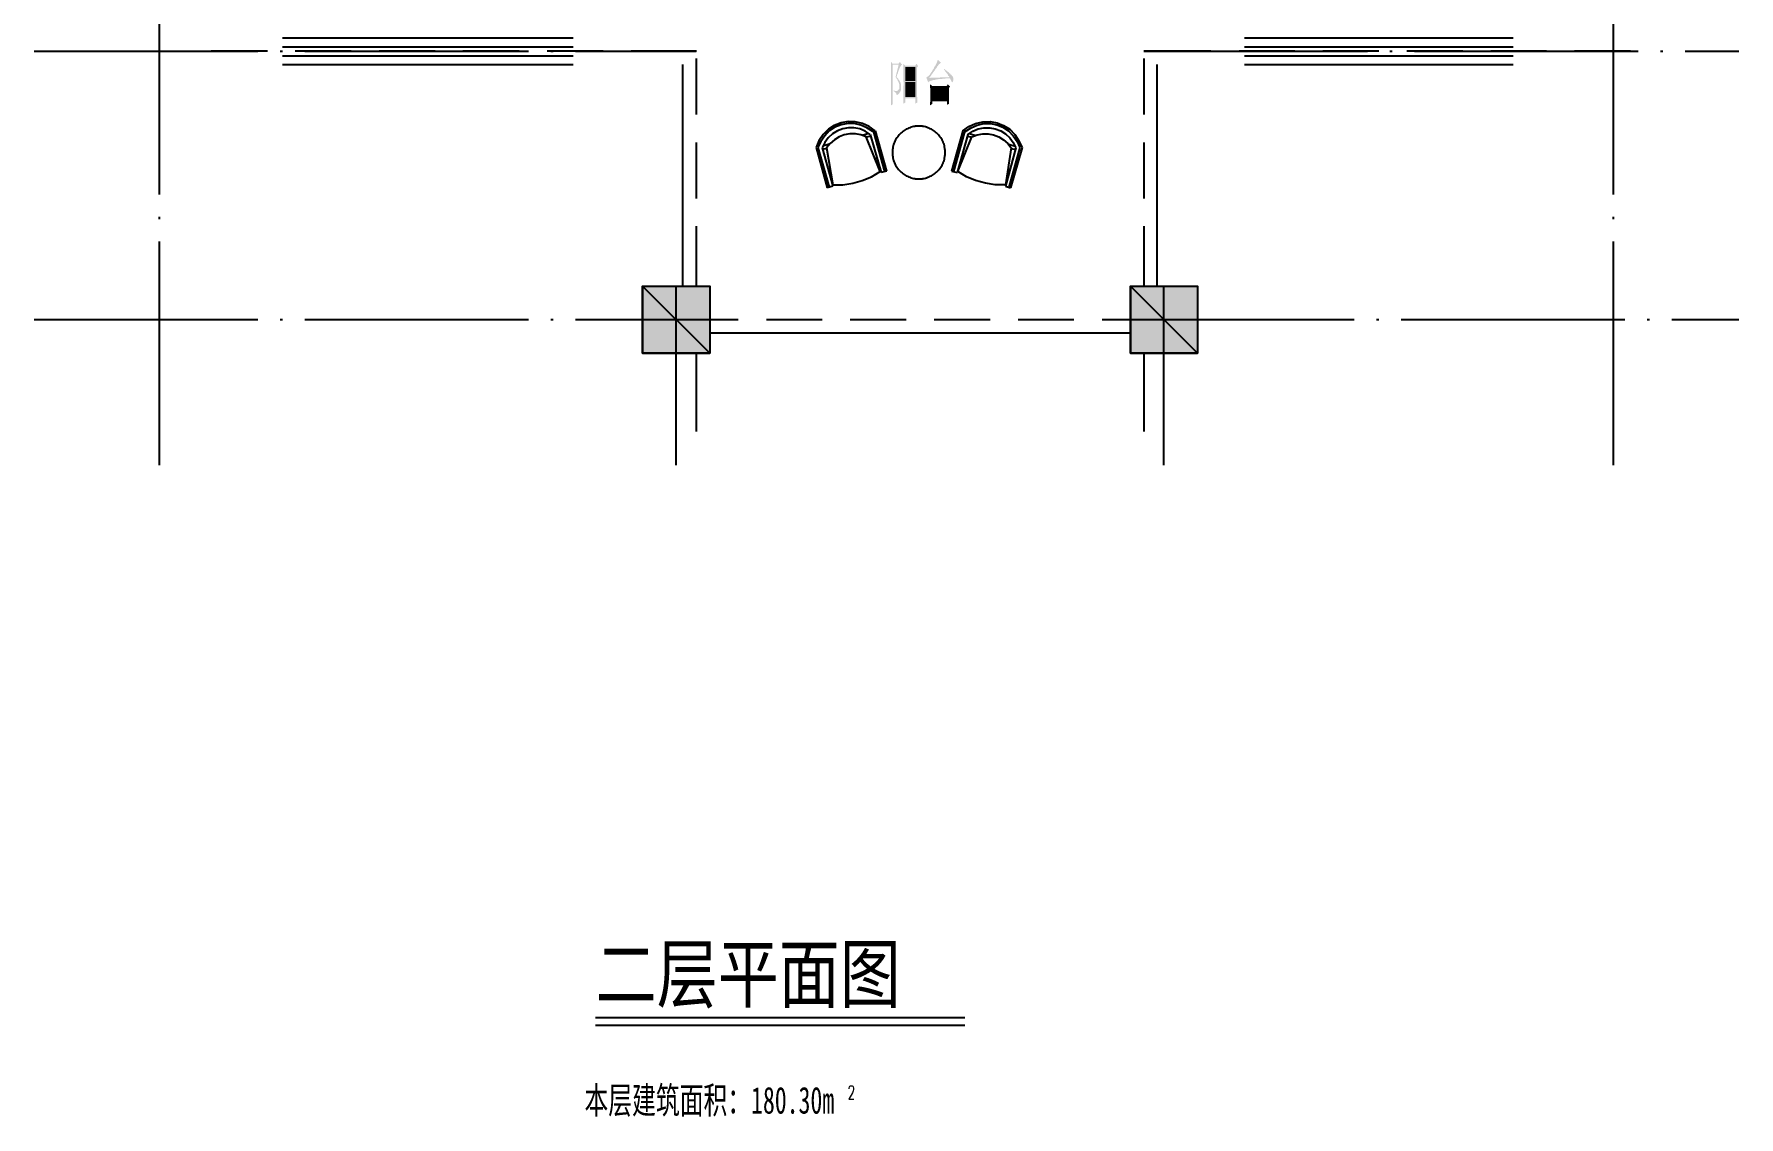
# Model space of a CAD drawing. Header units: millimetres. Extents: x -1120 to 100154, y -9529 to 14223.
# Drawn here: x 41768 to 57009, y -9529 to 152 of the extents above; entities that cross this region are included whole.
import ezdxf

# ---------------------------------------------------------------- set-up
doc = ezdxf.new("R2010")
doc.units = ezdxf.units.MM
doc.linetypes.add('DOTE', pattern=[2.42, 2, -0.2, 0.02, -0.2])
for name, color, linetype in [('A-DOTE', 1, 'Continuous'), ('A-房间名称', 7, 'Continuous'), ('A-立面看线', 7, 'Continuous')]:
    doc.layers.add(name, color=color, linetype=linetype)
doc.styles.add('_TCH_WINDOW', font='SIMPLEX', dxfattribs={"bigfont": 'GBCBIG'})
doc.styles.add('BCP_PENDING_CN', font='')
doc.styles.get('BCP_PENDING_CN').set_extended_font_data('SimSun')

msp = doc.modelspace()

# ---------------------------------------------------------------- hatches: boundary and pattern name
at = {"layer": 'A-立面看线'}
for points in [[(49497, -122), (49443, -122), (49443, -474), (49428, -487), (49428, -485), (49428, -483), (49428, -481), (49428, -479), (49428, -477), (49428, -472), (49428, -470), (49428, -468), (49428, -464), (49428, -461), (49428, -457), (49428, -455), (49428, -450), (49428, -448), (49428, -444), (49428, -440), (49428, -437), (49428, -433), (49428, -429), (49428, -424), (49428, -420), (49428, -416), (49428, -411), (49428, -407), (49428, -403), (49428, -398), (49428, -392), (49428, -387), (49428, -383), (49428, -376), (49428, -372), (49428, -368), (49428, -361), (49428, -357), (49428, -350), (49428, -344), (49428, -339), (49428, -333), (49428, -326), (49428, -320), (49428, -313), (49428, -309), (49428, -302), (49428, -296), (49428, -289), (49428, -283), (49428, -281), (49428, -274), (49428, -265), (49428, -259), (49428, -252), (49428, -246), (49428, -239), (49428, -233), (49428, -226), (49428, -220), (49428, -213), (49428, -207), (49428, -202), (49428, -196), (49428, -189), (49428, -185), (49428, -181), (49428, -174), (49428, -170), (49428, -165), (49428, -159), (49428, -155), (49428, -150), (49428, -146), (49428, -144), (49428, -139), (49428, -135), (49428, -131), (49428, -128), (49428, -124), (49428, -122), (49428, -118), (49428, -115), (49428, -111), (49428, -109), (49428, -107), (49428, -104), (49428, -102), (49428, -100), (49428, -98), (49428, -96), (49428, -94), (49428, -94), (49443, -113), (49497, -113), (49506, -96), (49528, -122), (49526, -122), (49524, -124), (49521, -126), (49519, -128), (49517, -133), (49515, -135), (49513, -137), (49511, -141), (49508, -146), (49506, -150), (49504, -155), (49502, -159), (49502, -161), (49500, -165), (49500, -170), (49497, -174), (49495, -176), (49495, -181), (49493, -185), (49491, -189), (49491, -194), (49489, -198), (49487, -200), (49487, -205), (49484, -209), (49482, -213), (49482, -218), (49480, -222), (49478, -226), (49478, -228), (49478, -231), (49480, -233), (49482, -237), (49484, -239), (49489, -244), (49491, -246), (49493, -248), (49495, -252), (49497, -255), (49500, -259), (49502, -261), (49504, -263), (49506, -268), (49508, -270), (49508, -272), (49511, -276), (49513, -281), (49515, -283), (49515, -287), (49517, -292), (49517, -296), (49519, -300), (49519, -305), (49519, -309), (49519, -313), (49519, -318), (49519, -318), (49519, -322), (49519, -326), (49519, -331), (49519, -335), (49519, -339), (49517, -344), (49517, -348), (49515, -353), (49513, -357), (49513, -359), (49511, -363), (49508, -368), (49506, -370), (49504, -372), (49504, -376), (49500, -379), (49497, -381), (49495, -383), (49493, -385), (49491, -387), (49487, -390), (49484, -392), (49480, -392), (49478, -394), (49478, -390), (49478, -387), (49476, -383), (49476, -381), (49474, -376), (49471, -374), (49469, -372), (49467, -368), (49465, -366), (49460, -363), (49458, -361), (49454, -359), (49452, -359), (49452, -350), (49456, -353), (49458, -353), (49463, -353), (49465, -355), (49467, -355), (49471, -355), (49474, -355), (49476, -355), (49480, -355), (49482, -355), (49487, -353), (49489, -353), (49491, -350), (49493, -348), (49495, -346), (49497, -342), (49497, -342), (49500, -339), (49502, -337), (49502, -333), (49502, -329), (49504, -324), (49504, -320), (49504, -316), (49504, -311), (49504, -305), (49504, -305), (49502, -300), (49502, -298), (49502, -296), (49502, -294), (49500, -289), (49500, -287), (49497, -283), (49497, -281), (49495, -276), (49493, -272), (49491, -270), (49489, -265), (49489, -261), (49487, -257), (49484, -252), (49480, -248), (49478, -244), (49476, -239), (49474, -235), (49469, -231), (49497, -122)], [(49556, -422), (49556, -459), (49539, -470), (49539, -468), (49539, -466), (49539, -464), (49539, -461), (49539, -459), (49539, -457), (49539, -455), (49539, -450), (49539, -448), (49539, -446), (49539, -442), (49539, -440), (49539, -435), (49539, -431), (49539, -427), (49539, -424), (49539, -420), (49539, -416), (49539, -411), (49539, -407), (49539, -403), (49539, -398), (49539, -392), (49539, -387), (49539, -383), (49539, -379), (49539, -372), (49539, -368), (49539, -361), (49539, -355), (49539, -350), (49539, -344), (49539, -337), (49539, -331), (49539, -324), (49539, -318), (49539, -311), (49541, -305), (49541, -298), (49541, -292), (49541, -289), (49541, -283), (49541, -276), (49539, -268), (49539, -261), (49539, -255), (49539, -248), (49539, -244), (49539, -237), (49539, -231), (49539, -224), (49539, -220), (49539, -213), (49539, -207), (49539, -202), (49539, -198), (49539, -191), (49539, -187), (49539, -183), (49539, -178), (49539, -174), (49539, -170), (49539, -165), (49539, -161), (49539, -157), (49539, -152), (49539, -148), (49539, -146), (49539, -141), (49539, -139), (49539, -135), (49539, -133), (49539, -128), (49539, -126), (49539, -124), (49539, -122), (49539, -120), (49539, -118), (49539, -115), (49539, -113), (49539, -113), (49556, -131), (49645, -131), (49654, -113), (49672, -133), (49661, -146), (49661, -381), (49661, -387), (49661, -394), (49661, -400), (49661, -405), (49663, -411), (49663, -416), (49663, -420), (49663, -427), (49663, -431), (49663, -435), (49663, -440), (49663, -442), (49663, -446), (49663, -448), (49663, -453), (49663, -455), (49663, -457), (49663, -459), (49645, -470), (49645, -422), (49556, -422)], [(49556, -141), (49556, -268), (49645, -268), (49645, -141), (49556, -141)], [(49772, -239), (49950, -233), (49948, -228), (49946, -226), (49946, -224), (49944, -222), (49941, -220), (49939, -218), (49939, -213), (49937, -211), (49935, -209), (49933, -205), (49931, -202), (49928, -198), (49926, -196), (49922, -191), (49920, -189), (49917, -185), (49915, -181), (49911, -178), (49909, -174), (49907, -170), (49902, -165), (49902, -165), (49904, -159), (49909, -163), (49913, -165), (49917, -170), (49920, -172), (49924, -174), (49926, -176), (49931, -181), (49933, -183), (49937, -185), (49939, -187), (49941, -189), (49946, -191), (49948, -194), (49950, -196), (49952, -198), (49954, -200), (49957, -202), (49959, -205), (49961, -207), (49963, -209), (49965, -209), (49968, -211), (49968, -213), (49970, -213), (49972, -218), (49976, -222), (49978, -224), (49981, -228), (49983, -231), (49983, -235), (49985, -237), (49985, -242), (49987, -246), (49987, -248), (49987, -250), (49987, -252), (49985, -257), (49985, -261), (49983, -265), (49983, -268), (49981, -272), (49978, -276), (49978, -279), (49976, -279), (49974, -279), (49972, -276), (49970, -272), (49968, -268), (49968, -265), (49965, -261), (49963, -257), (49961, -252), (49959, -250), (49957, -246), (49957, -244), (49957, -242), (49952, -242), (49950, -242), (49948, -244), (49944, -244), (49941, -244), (49939, -244), (49935, -244), (49933, -244), (49931, -244), (49926, -244), (49924, -244), (49920, -244), (49917, -244), (49915, -244), (49911, -246), (49909, -246), (49904, -246), (49902, -246), (49898, -246), (49896, -246), (49894, -246), (49889, -246), (49887, -248), (49883, -248), (49880, -248), (49876, -248), (49874, -248), (49870, -248), (49867, -250), (49863, -250), (49859, -250), (49857, -250), (49852, -250), (49850, -252), (49846, -252), (49843, -252), (49841, -252), (49837, -252), (49833, -255), (49828, -255), (49824, -255), (49820, -257), (49815, -257), (49811, -259), (49809, -259), (49804, -259), (49800, -261), (49798, -261), (49793, -263), (49791, -263), (49787, -263), (49785, -265), (49783, -265), (49780, -268), (49776, -268), (49774, -270), (49772, -270), (49770, -272), (49767, -274), (49767, -274), (49765, -276), (49763, -276), (49761, -279), (49761, -279), (49743, -235), (49746, -235), (49748, -233), (49750, -233), (49752, -231), (49754, -228), (49759, -226), (49761, -224), (49763, -222), (49767, -218), (49770, -215), (49770, -213), (49772, -213), (49774, -211), (49776, -209), (49776, -207), (49778, -205), (49780, -200), (49783, -198), (49785, -196), (49787, -191), (49789, -189), (49791, -185), (49793, -183), (49796, -178), (49798, -174), (49800, -172), (49802, -168), (49804, -163), (49809, -159), (49811, -155), (49813, -150), (49815, -144), (49817, -139), (49822, -135), (49824, -133), (49826, -128), (49828, -124), (49830, -120), (49833, -115), (49833, -111), (49835, -109), (49837, -104), (49839, -100), (49841, -98), (49841, -94), (49843, -91), (49843, -87), (49846, -85), (49846, -81), (49848, -78), (49848, -76), (49848, -76), (49876, -104), (49874, -107), (49872, -107), (49867, -109), (49865, -111), (49863, -113), (49861, -115), (49857, -118), (49854, -120), (49854, -122), (49852, -124), (49852, -124), (49852, -126), (49850, -126), (49850, -128), (49848, -131), (49848, -133), (49846, -133), (49843, -135), (49843, -137), (49841, -139), (49839, -141), (49839, -144), (49837, -148), (49835, -150), (49833, -152), (49830, -155), (49828, -159), (49826, -161), (49824, -165), (49822, -168), (49820, -172), (49815, -176), (49813, -178), (49811, -183), (49809, -187), (49804, -191), (49802, -196), (49798, -200), (49796, -205), (49791, -209), (49789, -213), (49785, -220), (49783, -224), (49778, -228), (49774, -235), (49772, -239), (49772, -239)], [(49556, -276), (49556, -411), (49645, -411), (49645, -276), (49556, -276)], [(49778, -485), (49778, -481), (49778, -477), (49778, -474), (49778, -470), (49778, -466), (49778, -461), (49778, -457), (49780, -453), (49780, -448), (49780, -444), (49780, -440), (49780, -435), (49780, -431), (49780, -427), (49780, -420), (49780, -416), (49780, -411), (49780, -405), (49780, -400), (49780, -396), (49780, -394), (49780, -390), (49780, -383), (49780, -379), (49780, -374), (49780, -370), (49780, -366), (49780, -359), (49780, -355), (49780, -350), (49780, -346), (49780, -342), (49780, -337), (49780, -333), (49778, -329), (49778, -324), (49778, -320), (49778, -316), (49778, -311), (49778, -307), (49778, -302), (49778, -298), (49778, -296), (49798, -313), (49926, -313), (49935, -296), (49957, -316), (49946, -331), (49946, -420), (49946, -424), (49946, -427), (49946, -431), (49946, -435), (49946, -440), (49946, -444), (49946, -448), (49946, -453), (49946, -459), (49946, -464), (49948, -470), (49928, -481), (49928, -450), (49798, -450), (49798, -472), (49778, -485)], [(49798, -324), (49798, -442), (49928, -442), (49928, -324), (49798, -324)], [(47208, -2701), (47809, -2701), (47208, -2100)], [(47809, -2701), (47208, -2100), (47809, -2100)], [(51569, -2701), (52168, -2701), (51569, -2100)], [(52168, -2701), (51569, -2100), (52168, -2100)]]:
    msp.add_hatch(color=256, dxfattribs=at).paths.add_polyline_path(points)

# ---------------------------------------------------------------- linework, layer by layer
at = {"layer": 'A-DOTE', "linetype": 'DOTE', "ltscale": 1000}
for p, q in [((42888, -3701), (42888, 14221)), ((55889, -3701), (55889, 7220)), ((41768, 0), (47688, 0)), ((51689, 0), (57009, 0)), ((47509, -3701), (47509, -2100)), ((51868, -3701), (51868, -2100)), ((41768, -2400), (47809, -2400)), ((51569, -2400), (57009, -2400))]:
    msp.add_line(p, q, dxfattribs=at)
at = {"layer": 'A-房间名称', "color": 4}
for p, q in [((46788, -8640), (50088, -8640)), ((46788, -8710), (50088, -8710))]:
    msp.add_line(p, q, dxfattribs=at)
at = {"layer": 'A-立面看线'}
for points in [[(43853, 0), (43352, 0)], [(43988, 120), (46588, 120)], [(43988, 39), (46588, 39)], [(44603, 0), (44103, 0)], [(45352, 0), (44854, 0)], [(46103, 0), (45602, 0)], [(46854, 0), (46353, 0)], [(47689, 0), (47104, 0)], [(52289, 0), (51689, 0)], [(53038, 0), (52540, 0)], [(52590, 120), (54990, 120)], [(52590, 39), (54990, 39)], [(53789, 0), (53288, 0)], [(54540, 0), (54039, 0)], [(55288, 0), (54790, 0)], [(56039, 0), (55538, 0)], [(43988, -41), (46588, -41)], [(43988, -120), (46588, -120)], [(47567, -2100), (47567, -120)], [(47689, -566), (47689, -65)], [(51689, -65), (51689, -566)], [(51689, -65), (51689, -566)], [(51809, -2100), (51809, -120)], [(52590, -41), (54990, -41)], [(52590, -120), (54990, -120)], [(49286, -714), (49232, -675), (49173, -646), (49108, -631), (49045, -629), (48982, -640), (48921, -664), (48869, -699), (48821, -744), (48784, -801), (48758, -862)], [(49265, -718), (49212, -685), (49158, -662), (49099, -648), (49041, -648), (48982, -659), (48927, -681), (48877, -714), (48836, -757), (48801, -807), (48775, -862)], [(49243, -746), (49197, -716), (49149, -696), (49097, -685), (49047, -685), (48997, -694), (48949, -714), (48906, -740), (48866, -775), (48836, -818), (48812, -866)], [(49206, -766), (49158, -749), (49110, -740), (49060, -740), (49010, -749), (48964, -766), (48923, -792), (48886, -825), (48853, -866)], [(49230, -736), (49171, -753)], [(49247, -759), (49208, -770)], [(49243, -746), (49339, -1086)], [(49265, -718), (49269, -720), (49271, -725), (49273, -729), (49276, -733), (49371, -1077)], [(49286, -714), (49387, -1073)], [(49677, -670), (49671, -670), (49665, -671), (49659, -671), (49653, -671), (49647, -672), (49641, -673), (49629, -675), (49618, -678), (49607, -681), (49596, -685), (49585, -689), (49575, -694), (49564, -699), (49555, -704), (49545, -711), (49536, -717), (49527, -724), (49518, -732), (49510, -739), (49502, -748), (49495, -756), (49488, -765), (49481, -774), (49475, -784), (49469, -794), (49464, -804), (49459, -814), (49455, -825), (49452, -836), (49448, -847), (49446, -859), (49444, -870), (49443, -876), (49442, -882), (49442, -888), (49441, -894), (49441, -900), (49441, -906), (49441, -912), (49441, -918), (49442, -925), (49442, -930), (49443, -936), (49444, -942), (49446, -954), (49448, -965), (49452, -977), (49455, -988), (49459, -998), (49464, -1009), (49469, -1019), (49475, -1029), (49481, -1038), (49488, -1048), (49495, -1057), (49502, -1065), (49510, -1073), (49518, -1081), (49527, -1089), (49536, -1096), (49545, -1102), (49555, -1108), (49564, -1114), (49575, -1119), (49585, -1124), (49596, -1128), (49607, -1132), (49618, -1135), (49629, -1138), (49641, -1140), (49647, -1141), (49653, -1141), (49659, -1142), (49665, -1142), (49671, -1142), (49677, -1142), (49683, -1142), (49689, -1142), (49695, -1142), (49701, -1141), (49707, -1141), (49713, -1140), (49725, -1138), (49736, -1135), (49747, -1132), (49758, -1128), (49769, -1124), (49779, -1119), (49790, -1114), (49799, -1108), (49809, -1102), (49818, -1096), (49827, -1089), (49836, -1081), (49844, -1073), (49852, -1065), (49859, -1057), (49866, -1048), (49873, -1038), (49879, -1029), (49885, -1019), (49890, -1009), (49895, -998), (49899, -988), (49903, -977), (49906, -965), (49908, -954), (49910, -942), (49911, -936), (49912, -930), (49912, -925), (49913, -918), (49913, -912), (49913, -906), (49913, -900), (49913, -894), (49912, -888), (49912, -882), (49911, -876), (49910, -870), (49908, -859), (49906, -847), (49903, -836), (49899, -825), (49895, -814), (49890, -804), (49885, -794), (49879, -784), (49873, -774), (49866, -765), (49859, -756), (49852, -748), (49844, -739), (49836, -732), (49827, -724), (49818, -717), (49809, -711), (49799, -704), (49790, -699), (49779, -694), (49769, -689), (49758, -685), (49747, -681), (49736, -678), (49725, -675), (49713, -673), (49707, -672), (49701, -671), (49695, -671), (49689, -671), (49683, -670), (49677, -670)], [(50070, -714), (49970, -1073)], [(50092, -718), (50089, -720), (50087, -725), (50085, -729), (50083, -733), (49987, -1077)], [(50116, -746), (50020, -1086)], [(50070, -714), (50124, -675), (50185, -646), (50248, -631), (50314, -629), (50377, -640), (50435, -664), (50490, -699), (50535, -744), (50572, -801), (50601, -862)], [(50092, -718), (50144, -685), (50200, -662), (50259, -648), (50318, -648), (50374, -659), (50429, -681), (50479, -714), (50522, -757), (50557, -807), (50581, -862)], [(50111, -759), (50150, -770)], [(50116, -746), (50159, -716), (50209, -696), (50259, -685), (50311, -685), (50361, -694), (50409, -714), (50453, -740), (50490, -775), (50522, -818), (50544, -866)], [(50129, -736), (50187, -753)], [(50150, -766), (50198, -749), (50248, -740), (50298, -740), (50346, -749), (50392, -766), (50435, -792), (50472, -825), (50503, -866)], [(47689, -1317), (47689, -816)], [(48758, -862), (48858, -1221)], [(48775, -862), (48875, -1216)], [(48812, -866), (48908, -1206)], [(48856, -870), (48816, -881)], [(48877, -833), (48819, -851)], [(48853, -866), (48908, -1195)], [(49332, -1077), (49206, -766)], [(50026, -1077), (50150, -766)], [(50544, -866), (50451, -1206)], [(50503, -866), (50451, -1195)], [(50481, -833), (50538, -851)], [(50581, -862), (50483, -1216)], [(50601, -862), (50498, -1221)], [(50503, -870), (50542, -881)], [(51689, -816), (51689, -1317)], [(51689, -816), (51689, -1317)], [(49302, -957), (49286, -962)], [(49310, -984), (49295, -988)], [(50048, -984), (50061, -988)], [(50055, -957), (50072, -962)], [(48908, -1206), (48858, -1221)], [(48888, -1073), (48871, -1077)], [(48893, -1101), (48879, -1105)], [(48908, -1195), (48997, -1195), (49086, -1182), (49171, -1158), (49254, -1123), (49332, -1077)], [(49387, -1073), (49339, -1086)], [(49970, -1073), (50020, -1086)], [(50451, -1195), (50359, -1195), (50272, -1182), (50185, -1158), (50102, -1123), (50026, -1077)], [(50451, -1206), (50498, -1221)], [(50466, -1101), (50479, -1105)], [(50470, -1073), (50485, -1077)], [(47689, -2100), (47689, -1565)], [(51689, -1565), (51689, -2100)], [(51689, -1565), (51689, -2100)], [(47809, -2701), (47208, -2701), (47208, -2100), (47809, -2100), (47809, -2701)], [(52168, -2701), (51569, -2701), (51569, -2100), (52168, -2100), (52168, -2701)], [(47809, -2400), (48063, -2400)], [(48314, -2400), (48814, -2400)], [(49062, -2400), (49563, -2400)], [(49813, -2400), (50314, -2400)], [(50564, -2400), (51064, -2400)], [(51315, -2400), (51569, -2400)], [(47809, -2520), (51569, -2520)], [(47689, -3401), (47689, -2701)], [(51689, -2701), (51689, -3401)], [(51689, -2701), (51689, -3401)]]:
    msp.add_lwpolyline(points, dxfattribs=at)
for points in [[(47208, -2701), (47809, -2701), (47208, -2100)], [(47809, -2701), (47208, -2100), (47809, -2100)], [(51569, -2701), (52168, -2701), (51569, -2100)], [(52168, -2701), (51569, -2100), (52168, -2100)]]:
    msp.add_lwpolyline(points, close=True, dxfattribs=at)

# ---------------------------------------------------------------- texts
at = {"layer": 'A-房间名称'}
for s, height, style, width, p in [('二层平面图', 500, 'BCP_PENDING_CN', 0.8, (46788, -8500)), ('本层建筑面积：180.30m', 240, 'BCP_PENDING_CN', 0.65, (46688, -9500)), ('2', 120, '_TCH_WINDOW', 0.65, (49040, -9370))]:
    msp.add_text(s, height=height, dxfattribs=dict(at, style=style, width=width)).set_placement(p)

doc.saveas('drawing.dxf')
